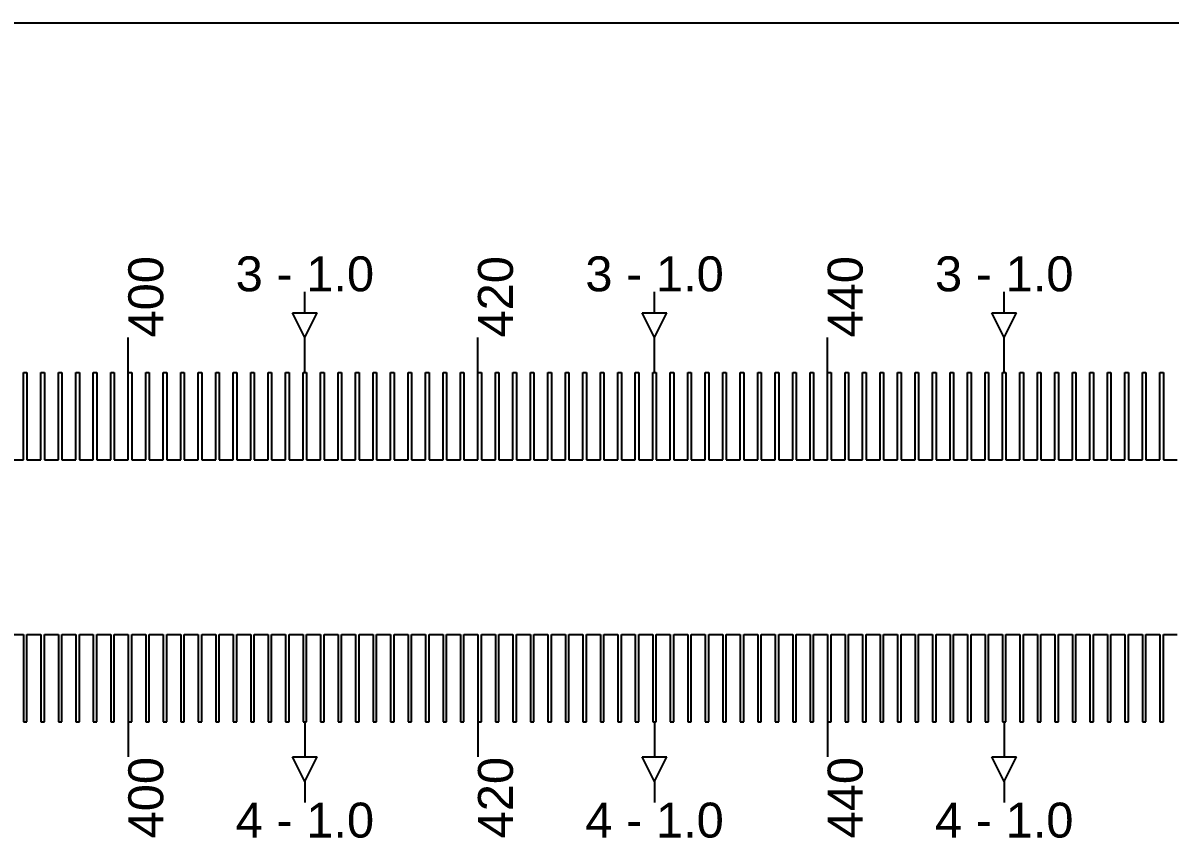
# Model space of a CAD drawing. Extents: x -119394 to 128420, y 74496 to 185496.
# Drawn here: x 14226.7 to 14554.7, y 112562.7 to 112795.9 of the extents above; entities that cross this region are included whole.
import ezdxf

# ---------------------------------------------------------------- set-up
doc = ezdxf.new("R2010")
doc.units = 13
doc.layers.add('CL - Label-1', color=120, linetype='Continuous')
doc.layers.add('CL - Label-2', color=132, linetype='Continuous')
doc.layers.add('CL - Sub-Micro', color=7, linetype='Continuous', true_color=0x47d1ff)
doc.styles.get("Standard").update_dxf_attribs({"font": 'arial.ttf'})

msp = doc.modelspace()

# ---------------------------------------------------------------- linework, layer by layer
for p, q in [((4356.79, 112795.86), (14856.79, 112795.86)), ((14307.29, 112712.94), (14307.29, 112718.94)), ((14407.29, 112712.94), (14407.29, 112718.94)), ((14507.29, 112712.94), (14507.29, 112718.94)), ((14256.79, 112695.86), (14256.79, 112705.86)), ((14307.29, 112695.86), (14307.29, 112705.86)), ((14356.79, 112695.86), (14356.79, 112705.86)), ((14407.29, 112695.86), (14407.29, 112705.86)), ((14456.79, 112695.86), (14456.79, 112705.86)), ((14507.29, 112695.86), (14507.29, 112705.86)), ((14256.79, 112595.86), (14256.79, 112585.86)), ((14307.29, 112595.86), (14307.29, 112585.86)), ((14356.79, 112595.86), (14356.79, 112585.86)), ((14407.29, 112595.86), (14407.29, 112585.86)), ((14456.79, 112595.86), (14456.79, 112585.86)), ((14507.29, 112595.86), (14507.29, 112585.86)), ((14307.29, 112578.79), (14307.29, 112572.79)), ((14407.29, 112578.79), (14407.29, 112572.79)), ((14507.29, 112578.79), (14507.29, 112572.79))]:
    msp.add_line(p, q)
at = {"layer": 'CL - Label-2'}
for p, q in [((14307.29, 112705.86), (14303.75, 112712.96)), ((14303.75, 112712.96), (14310.82, 112712.96)), ((14307.29, 112705.86), (14310.82, 112712.96)), ((14407.29, 112705.86), (14403.75, 112712.96)), ((14403.75, 112712.96), (14410.82, 112712.96)), ((14407.29, 112705.86), (14410.82, 112712.96)), ((14507.29, 112705.86), (14503.75, 112712.96)), ((14503.75, 112712.96), (14510.82, 112712.96)), ((14507.29, 112705.86), (14510.82, 112712.96)), ((14307.29, 112578.79), (14303.75, 112585.89)), ((14303.75, 112585.89), (14310.82, 112585.89)), ((14307.29, 112578.79), (14310.82, 112585.89)), ((14407.29, 112578.79), (14403.75, 112585.89)), ((14403.75, 112585.89), (14410.82, 112585.89)), ((14407.29, 112578.79), (14410.82, 112585.89)), ((14507.29, 112578.79), (14503.75, 112585.89)), ((14503.75, 112585.89), (14510.82, 112585.89)), ((14507.29, 112578.79), (14510.82, 112585.89))]:
    msp.add_line(p, q, dxfattribs=at)
at = {"layer": 'CL - Sub-Micro'}
for p, q in [((14226.79, 112670.86), (14226.79, 112695.86)), ((14226.79, 112695.86), (14227.79, 112695.86)), ((14227.79, 112695.86), (14227.79, 112670.86)), ((14231.79, 112670.86), (14231.79, 112695.86)), ((14231.79, 112695.86), (14232.79, 112695.86)), ((14232.79, 112695.86), (14232.79, 112670.86)), ((14236.79, 112670.86), (14236.79, 112695.86)), ((14236.79, 112695.86), (14237.79, 112695.86)), ((14237.79, 112695.86), (14237.79, 112670.86)), ((14241.79, 112670.86), (14241.79, 112695.86)), ((14241.79, 112695.86), (14242.79, 112695.86)), ((14242.79, 112695.86), (14242.79, 112670.86)), ((14246.79, 112670.86), (14246.79, 112695.86)), ((14246.79, 112695.86), (14247.79, 112695.86)), ((14247.79, 112695.86), (14247.79, 112670.86)), ((14251.79, 112670.86), (14251.79, 112695.86)), ((14251.79, 112695.86), (14252.79, 112695.86)), ((14252.79, 112695.86), (14252.79, 112670.86)), ((14256.79, 112670.86), (14256.79, 112695.86)), ((14256.79, 112695.86), (14257.79, 112695.86)), ((14257.79, 112695.86), (14257.79, 112670.86)), ((14261.79, 112670.86), (14261.79, 112695.86)), ((14261.79, 112695.86), (14262.79, 112695.86)), ((14262.79, 112695.86), (14262.79, 112670.86)), ((14266.79, 112670.86), (14266.79, 112695.86)), ((14266.79, 112695.86), (14267.79, 112695.86)), ((14267.79, 112695.86), (14267.79, 112670.86)), ((14271.79, 112670.86), (14271.79, 112695.86)), ((14271.79, 112695.86), (14272.79, 112695.86)), ((14272.79, 112695.86), (14272.79, 112670.86)), ((14276.79, 112670.86), (14276.79, 112695.86)), ((14276.79, 112695.86), (14277.79, 112695.86)), ((14277.79, 112695.86), (14277.79, 112670.86)), ((14281.79, 112670.86), (14281.79, 112695.86)), ((14281.79, 112695.86), (14282.79, 112695.86)), ((14282.79, 112695.86), (14282.79, 112670.86)), ((14286.79, 112670.86), (14286.79, 112695.86)), ((14286.79, 112695.86), (14287.79, 112695.86)), ((14287.79, 112695.86), (14287.79, 112670.86)), ((14291.79, 112670.86), (14291.79, 112695.86)), ((14291.79, 112695.86), (14292.79, 112695.86)), ((14292.79, 112695.86), (14292.79, 112670.86)), ((14296.79, 112670.86), (14296.79, 112695.86)), ((14296.79, 112695.86), (14297.79, 112695.86)), ((14297.79, 112695.86), (14297.79, 112670.86)), ((14301.79, 112670.86), (14301.79, 112695.86)), ((14301.79, 112695.86), (14302.79, 112695.86)), ((14302.79, 112695.86), (14302.79, 112670.86)), ((14306.79, 112670.86), (14306.79, 112695.86)), ((14306.79, 112695.86), (14307.79, 112695.86)), ((14307.79, 112695.86), (14307.79, 112670.86)), ((14311.79, 112670.86), (14311.79, 112695.86)), ((14311.79, 112695.86), (14312.79, 112695.86)), ((14312.79, 112695.86), (14312.79, 112670.86)), ((14316.79, 112670.86), (14316.79, 112695.86)), ((14316.79, 112695.86), (14317.79, 112695.86)), ((14317.79, 112695.86), (14317.79, 112670.86)), ((14321.79, 112670.86), (14321.79, 112695.86)), ((14321.79, 112695.86), (14322.79, 112695.86)), ((14322.79, 112695.86), (14322.79, 112670.86)), ((14326.79, 112670.86), (14326.79, 112695.86)), ((14326.79, 112695.86), (14327.79, 112695.86)), ((14327.79, 112695.86), (14327.79, 112670.86)), ((14331.79, 112670.86), (14331.79, 112695.86)), ((14331.79, 112695.86), (14332.79, 112695.86)), ((14332.79, 112695.86), (14332.79, 112670.86)), ((14336.79, 112670.86), (14336.79, 112695.86)), ((14336.79, 112695.86), (14337.79, 112695.86)), ((14337.79, 112695.86), (14337.79, 112670.86)), ((14341.79, 112670.86), (14341.79, 112695.86)), ((14341.79, 112695.86), (14342.79, 112695.86)), ((14342.79, 112695.86), (14342.79, 112670.86)), ((14346.79, 112670.86), (14346.79, 112695.86)), ((14346.79, 112695.86), (14347.79, 112695.86)), ((14347.79, 112695.86), (14347.79, 112670.86)), ((14351.79, 112670.86), (14351.79, 112695.86)), ((14351.79, 112695.86), (14352.79, 112695.86)), ((14352.79, 112695.86), (14352.79, 112670.86)), ((14356.79, 112670.86), (14356.79, 112695.86)), ((14356.79, 112695.86), (14357.79, 112695.86)), ((14357.79, 112695.86), (14357.79, 112670.86)), ((14361.79, 112670.86), (14361.79, 112695.86)), ((14361.79, 112695.86), (14362.79, 112695.86)), ((14362.79, 112695.86), (14362.79, 112670.86)), ((14366.79, 112670.86), (14366.79, 112695.86)), ((14366.79, 112695.86), (14367.79, 112695.86)), ((14367.79, 112695.86), (14367.79, 112670.86)), ((14371.79, 112670.86), (14371.79, 112695.86)), ((14371.79, 112695.86), (14372.79, 112695.86)), ((14372.79, 112695.86), (14372.79, 112670.86)), ((14376.79, 112670.86), (14376.79, 112695.86)), ((14376.79, 112695.86), (14377.79, 112695.86)), ((14377.79, 112695.86), (14377.79, 112670.86)), ((14381.79, 112670.86), (14381.79, 112695.86)), ((14381.79, 112695.86), (14382.79, 112695.86)), ((14382.79, 112695.86), (14382.79, 112670.86)), ((14386.79, 112670.86), (14386.79, 112695.86)), ((14386.79, 112695.86), (14387.79, 112695.86)), ((14387.79, 112695.86), (14387.79, 112670.86)), ((14391.79, 112670.86), (14391.79, 112695.86)), ((14391.79, 112695.86), (14392.79, 112695.86)), ((14392.79, 112695.86), (14392.79, 112670.86)), ((14396.79, 112670.86), (14396.79, 112695.86)), ((14396.79, 112695.86), (14397.79, 112695.86)), ((14397.79, 112695.86), (14397.79, 112670.86)), ((14401.79, 112670.86), (14401.79, 112695.86)), ((14401.79, 112695.86), (14402.79, 112695.86)), ((14402.79, 112695.86), (14402.79, 112670.86)), ((14406.79, 112670.86), (14406.79, 112695.86)), ((14406.79, 112695.86), (14407.79, 112695.86)), ((14407.79, 112695.86), (14407.79, 112670.86)), ((14411.79, 112670.86), (14411.79, 112695.86)), ((14411.79, 112695.86), (14412.79, 112695.86)), ((14412.79, 112695.86), (14412.79, 112670.86)), ((14416.79, 112670.86), (14416.79, 112695.86)), ((14416.79, 112695.86), (14417.79, 112695.86)), ((14417.79, 112695.86), (14417.79, 112670.86)), ((14421.79, 112670.86), (14421.79, 112695.86)), ((14421.79, 112695.86), (14422.79, 112695.86)), ((14422.79, 112695.86), (14422.79, 112670.86)), ((14426.79, 112670.86), (14426.79, 112695.86)), ((14426.79, 112695.86), (14427.79, 112695.86)), ((14427.79, 112695.86), (14427.79, 112670.86)), ((14431.79, 112670.86), (14431.79, 112695.86)), ((14431.79, 112695.86), (14432.79, 112695.86)), ((14432.79, 112695.86), (14432.79, 112670.86)), ((14436.79, 112670.86), (14436.79, 112695.86)), ((14436.79, 112695.86), (14437.79, 112695.86)), ((14437.79, 112695.86), (14437.79, 112670.86)), ((14441.79, 112670.86), (14441.79, 112695.86)), ((14441.79, 112695.86), (14442.79, 112695.86)), ((14442.79, 112695.86), (14442.79, 112670.86)), ((14446.79, 112670.86), (14446.79, 112695.86)), ((14446.79, 112695.86), (14447.79, 112695.86)), ((14447.79, 112695.86), (14447.79, 112670.86)), ((14451.79, 112670.86), (14451.79, 112695.86)), ((14451.79, 112695.86), (14452.79, 112695.86)), ((14452.79, 112695.86), (14452.79, 112670.86)), ((14456.79, 112670.86), (14456.79, 112695.86)), ((14456.79, 112695.86), (14457.79, 112695.86)), ((14457.79, 112695.86), (14457.79, 112670.86)), ((14461.79, 112670.86), (14461.79, 112695.86)), ((14461.79, 112695.86), (14462.79, 112695.86)), ((14462.79, 112695.86), (14462.79, 112670.86)), ((14466.79, 112670.86), (14466.79, 112695.86)), ((14466.79, 112695.86), (14467.79, 112695.86)), ((14467.79, 112695.86), (14467.79, 112670.86)), ((14471.79, 112670.86), (14471.79, 112695.86)), ((14471.79, 112695.86), (14472.79, 112695.86)), ((14472.79, 112695.86), (14472.79, 112670.86)), ((14476.79, 112670.86), (14476.79, 112695.86)), ((14476.79, 112695.86), (14477.79, 112695.86)), ((14477.79, 112695.86), (14477.79, 112670.86)), ((14481.79, 112670.86), (14481.79, 112695.86)), ((14481.79, 112695.86), (14482.79, 112695.86)), ((14482.79, 112695.86), (14482.79, 112670.86)), ((14486.79, 112670.86), (14486.79, 112695.86)), ((14486.79, 112695.86), (14487.79, 112695.86)), ((14487.79, 112695.86), (14487.79, 112670.86)), ((14491.79, 112670.86), (14491.79, 112695.86)), ((14491.79, 112695.86), (14492.79, 112695.86)), ((14492.79, 112695.86), (14492.79, 112670.86)), ((14496.79, 112670.86), (14496.79, 112695.86)), ((14496.79, 112695.86), (14497.79, 112695.86)), ((14497.79, 112695.86), (14497.79, 112670.86)), ((14501.79, 112670.86), (14501.79, 112695.86)), ((14501.79, 112695.86), (14502.79, 112695.86)), ((14502.79, 112695.86), (14502.79, 112670.86)), ((14506.79, 112670.86), (14506.79, 112695.86)), ((14506.79, 112695.86), (14507.79, 112695.86)), ((14507.79, 112695.86), (14507.79, 112670.86)), ((14511.79, 112670.86), (14511.79, 112695.86)), ((14511.79, 112695.86), (14512.79, 112695.86)), ((14512.79, 112695.86), (14512.79, 112670.86)), ((14516.79, 112670.86), (14516.79, 112695.86)), ((14516.79, 112695.86), (14517.79, 112695.86)), ((14517.79, 112695.86), (14517.79, 112670.86)), ((14521.79, 112670.86), (14521.79, 112695.86)), ((14521.79, 112695.86), (14522.79, 112695.86)), ((14522.79, 112695.86), (14522.79, 112670.86)), ((14526.79, 112670.86), (14526.79, 112695.86)), ((14526.79, 112695.86), (14527.79, 112695.86)), ((14527.79, 112695.86), (14527.79, 112670.86)), ((14531.79, 112670.86), (14531.79, 112695.86)), ((14531.79, 112695.86), (14532.79, 112695.86)), ((14532.79, 112695.86), (14532.79, 112670.86)), ((14536.79, 112670.86), (14536.79, 112695.86)), ((14536.79, 112695.86), (14537.79, 112695.86)), ((14537.79, 112695.86), (14537.79, 112670.86)), ((14541.79, 112670.86), (14541.79, 112695.86)), ((14541.79, 112695.86), (14542.79, 112695.86)), ((14542.79, 112695.86), (14542.79, 112670.86)), ((14546.79, 112670.86), (14546.79, 112695.86)), ((14546.79, 112695.86), (14547.79, 112695.86)), ((14547.79, 112695.86), (14547.79, 112670.86)), ((14551.79, 112670.86), (14551.79, 112695.86)), ((14551.79, 112695.86), (14552.79, 112695.86)), ((14552.79, 112695.86), (14552.79, 112670.86)), ((14222.79, 112670.86), (14226.79, 112670.86)), ((14227.79, 112670.86), (14231.79, 112670.86)), ((14232.79, 112670.86), (14236.79, 112670.86)), ((14237.79, 112670.86), (14241.79, 112670.86)), ((14242.79, 112670.86), (14246.79, 112670.86)), ((14247.79, 112670.86), (14251.79, 112670.86)), ((14252.79, 112670.86), (14256.79, 112670.86)), ((14257.79, 112670.86), (14261.79, 112670.86)), ((14262.79, 112670.86), (14266.79, 112670.86)), ((14267.79, 112670.86), (14271.79, 112670.86)), ((14272.79, 112670.86), (14276.79, 112670.86)), ((14277.79, 112670.86), (14281.79, 112670.86)), ((14282.79, 112670.86), (14286.79, 112670.86)), ((14287.79, 112670.86), (14291.79, 112670.86)), ((14292.79, 112670.86), (14296.79, 112670.86)), ((14297.79, 112670.86), (14301.79, 112670.86)), ((14302.79, 112670.86), (14306.79, 112670.86)), ((14307.79, 112670.86), (14311.79, 112670.86)), ((14312.79, 112670.86), (14316.79, 112670.86)), ((14317.79, 112670.86), (14321.79, 112670.86)), ((14322.79, 112670.86), (14326.79, 112670.86)), ((14327.79, 112670.86), (14331.79, 112670.86)), ((14332.79, 112670.86), (14336.79, 112670.86)), ((14337.79, 112670.86), (14341.79, 112670.86)), ((14342.79, 112670.86), (14346.79, 112670.86)), ((14347.79, 112670.86), (14351.79, 112670.86)), ((14352.79, 112670.86), (14356.79, 112670.86)), ((14357.79, 112670.86), (14361.79, 112670.86)), ((14362.79, 112670.86), (14366.79, 112670.86)), ((14367.79, 112670.86), (14371.79, 112670.86)), ((14372.79, 112670.86), (14376.79, 112670.86)), ((14377.79, 112670.86), (14381.79, 112670.86)), ((14382.79, 112670.86), (14386.79, 112670.86)), ((14387.79, 112670.86), (14391.79, 112670.86)), ((14392.79, 112670.86), (14396.79, 112670.86)), ((14397.79, 112670.86), (14401.79, 112670.86)), ((14402.79, 112670.86), (14406.79, 112670.86)), ((14407.79, 112670.86), (14411.79, 112670.86)), ((14412.79, 112670.86), (14416.79, 112670.86)), ((14417.79, 112670.86), (14421.79, 112670.86)), ((14422.79, 112670.86), (14426.79, 112670.86)), ((14427.79, 112670.86), (14431.79, 112670.86)), ((14432.79, 112670.86), (14436.79, 112670.86)), ((14437.79, 112670.86), (14441.79, 112670.86)), ((14442.79, 112670.86), (14446.79, 112670.86)), ((14447.79, 112670.86), (14451.79, 112670.86)), ((14452.79, 112670.86), (14456.79, 112670.86)), ((14457.79, 112670.86), (14461.79, 112670.86)), ((14462.79, 112670.86), (14466.79, 112670.86)), ((14467.79, 112670.86), (14471.79, 112670.86)), ((14472.79, 112670.86), (14476.79, 112670.86)), ((14477.79, 112670.86), (14481.79, 112670.86)), ((14482.79, 112670.86), (14486.79, 112670.86)), ((14487.79, 112670.86), (14491.79, 112670.86)), ((14492.79, 112670.86), (14496.79, 112670.86)), ((14497.79, 112670.86), (14501.79, 112670.86)), ((14502.79, 112670.86), (14506.79, 112670.86)), ((14507.79, 112670.86), (14511.79, 112670.86)), ((14512.79, 112670.86), (14516.79, 112670.86)), ((14517.79, 112670.86), (14521.79, 112670.86)), ((14522.79, 112670.86), (14526.79, 112670.86)), ((14527.79, 112670.86), (14531.79, 112670.86)), ((14532.79, 112670.86), (14536.79, 112670.86)), ((14537.79, 112670.86), (14541.79, 112670.86)), ((14542.79, 112670.86), (14546.79, 112670.86)), ((14547.79, 112670.86), (14551.79, 112670.86)), ((14552.79, 112670.86), (14556.79, 112670.86)), ((14222.79, 112620.86), (14226.79, 112620.86)), ((14226.79, 112620.86), (14226.79, 112595.86)), ((14227.79, 112595.86), (14227.79, 112620.86)), ((14227.79, 112620.86), (14231.79, 112620.86)), ((14231.79, 112620.86), (14231.79, 112595.86)), ((14232.79, 112595.86), (14232.79, 112620.86)), ((14232.79, 112620.86), (14236.79, 112620.86)), ((14236.79, 112620.86), (14236.79, 112595.86)), ((14237.79, 112595.86), (14237.79, 112620.86)), ((14237.79, 112620.86), (14241.79, 112620.86)), ((14241.79, 112620.86), (14241.79, 112595.86)), ((14242.79, 112595.86), (14242.79, 112620.86)), ((14242.79, 112620.86), (14246.79, 112620.86)), ((14246.79, 112620.86), (14246.79, 112595.86)), ((14247.79, 112595.86), (14247.79, 112620.86)), ((14247.79, 112620.86), (14251.79, 112620.86)), ((14251.79, 112620.86), (14251.79, 112595.86)), ((14252.79, 112595.86), (14252.79, 112620.86)), ((14252.79, 112620.86), (14256.79, 112620.86)), ((14256.79, 112620.86), (14256.79, 112595.86)), ((14257.79, 112595.86), (14257.79, 112620.86)), ((14257.79, 112620.86), (14261.79, 112620.86)), ((14261.79, 112620.86), (14261.79, 112595.86)), ((14262.79, 112595.86), (14262.79, 112620.86)), ((14262.79, 112620.86), (14266.79, 112620.86)), ((14266.79, 112620.86), (14266.79, 112595.86)), ((14267.79, 112595.86), (14267.79, 112620.86)), ((14267.79, 112620.86), (14271.79, 112620.86)), ((14271.79, 112620.86), (14271.79, 112595.86)), ((14272.79, 112595.86), (14272.79, 112620.86)), ((14272.79, 112620.86), (14276.79, 112620.86)), ((14276.79, 112620.86), (14276.79, 112595.86)), ((14277.79, 112595.86), (14277.79, 112620.86)), ((14277.79, 112620.86), (14281.79, 112620.86)), ((14281.79, 112620.86), (14281.79, 112595.86)), ((14282.79, 112595.86), (14282.79, 112620.86)), ((14282.79, 112620.86), (14286.79, 112620.86)), ((14286.79, 112620.86), (14286.79, 112595.86)), ((14287.79, 112595.86), (14287.79, 112620.86)), ((14287.79, 112620.86), (14291.79, 112620.86)), ((14291.79, 112620.86), (14291.79, 112595.86)), ((14292.79, 112595.86), (14292.79, 112620.86)), ((14292.79, 112620.86), (14296.79, 112620.86)), ((14296.79, 112620.86), (14296.79, 112595.86)), ((14297.79, 112595.86), (14297.79, 112620.86)), ((14297.79, 112620.86), (14301.79, 112620.86)), ((14301.79, 112620.86), (14301.79, 112595.86)), ((14302.79, 112595.86), (14302.79, 112620.86)), ((14302.79, 112620.86), (14306.79, 112620.86)), ((14306.79, 112620.86), (14306.79, 112595.86)), ((14307.79, 112595.86), (14307.79, 112620.86)), ((14307.79, 112620.86), (14311.79, 112620.86)), ((14311.79, 112620.86), (14311.79, 112595.86)), ((14312.79, 112595.86), (14312.79, 112620.86)), ((14312.79, 112620.86), (14316.79, 112620.86)), ((14316.79, 112620.86), (14316.79, 112595.86)), ((14317.79, 112595.86), (14317.79, 112620.86)), ((14317.79, 112620.86), (14321.79, 112620.86)), ((14321.79, 112620.86), (14321.79, 112595.86)), ((14322.79, 112595.86), (14322.79, 112620.86)), ((14322.79, 112620.86), (14326.79, 112620.86)), ((14326.79, 112620.86), (14326.79, 112595.86)), ((14327.79, 112595.86), (14327.79, 112620.86)), ((14327.79, 112620.86), (14331.79, 112620.86)), ((14331.79, 112620.86), (14331.79, 112595.86)), ((14332.79, 112595.86), (14332.79, 112620.86)), ((14332.79, 112620.86), (14336.79, 112620.86)), ((14336.79, 112620.86), (14336.79, 112595.86)), ((14337.79, 112595.86), (14337.79, 112620.86)), ((14337.79, 112620.86), (14341.79, 112620.86)), ((14341.79, 112620.86), (14341.79, 112595.86)), ((14342.79, 112595.86), (14342.79, 112620.86)), ((14342.79, 112620.86), (14346.79, 112620.86)), ((14346.79, 112620.86), (14346.79, 112595.86)), ((14347.79, 112595.86), (14347.79, 112620.86)), ((14347.79, 112620.86), (14351.79, 112620.86)), ((14351.79, 112620.86), (14351.79, 112595.86)), ((14352.79, 112595.86), (14352.79, 112620.86)), ((14352.79, 112620.86), (14356.79, 112620.86)), ((14356.79, 112620.86), (14356.79, 112595.86)), ((14357.79, 112595.86), (14357.79, 112620.86)), ((14357.79, 112620.86), (14361.79, 112620.86)), ((14361.79, 112620.86), (14361.79, 112595.86)), ((14362.79, 112595.86), (14362.79, 112620.86)), ((14362.79, 112620.86), (14366.79, 112620.86)), ((14366.79, 112620.86), (14366.79, 112595.86)), ((14367.79, 112595.86), (14367.79, 112620.86)), ((14367.79, 112620.86), (14371.79, 112620.86)), ((14371.79, 112620.86), (14371.79, 112595.86)), ((14372.79, 112595.86), (14372.79, 112620.86)), ((14372.79, 112620.86), (14376.79, 112620.86)), ((14376.79, 112620.86), (14376.79, 112595.86)), ((14377.79, 112595.86), (14377.79, 112620.86)), ((14377.79, 112620.86), (14381.79, 112620.86)), ((14381.79, 112620.86), (14381.79, 112595.86)), ((14382.79, 112595.86), (14382.79, 112620.86)), ((14382.79, 112620.86), (14386.79, 112620.86)), ((14386.79, 112620.86), (14386.79, 112595.86)), ((14387.79, 112595.86), (14387.79, 112620.86)), ((14387.79, 112620.86), (14391.79, 112620.86)), ((14391.79, 112620.86), (14391.79, 112595.86)), ((14392.79, 112595.86), (14392.79, 112620.86)), ((14392.79, 112620.86), (14396.79, 112620.86)), ((14396.79, 112620.86), (14396.79, 112595.86)), ((14397.79, 112595.86), (14397.79, 112620.86)), ((14397.79, 112620.86), (14401.79, 112620.86)), ((14401.79, 112620.86), (14401.79, 112595.86)), ((14402.79, 112595.86), (14402.79, 112620.86)), ((14402.79, 112620.86), (14406.79, 112620.86)), ((14406.79, 112620.86), (14406.79, 112595.86)), ((14407.79, 112595.86), (14407.79, 112620.86)), ((14407.79, 112620.86), (14411.79, 112620.86)), ((14411.79, 112620.86), (14411.79, 112595.86)), ((14412.79, 112595.86), (14412.79, 112620.86)), ((14412.79, 112620.86), (14416.79, 112620.86)), ((14416.79, 112620.86), (14416.79, 112595.86)), ((14417.79, 112595.86), (14417.79, 112620.86)), ((14417.79, 112620.86), (14421.79, 112620.86)), ((14421.79, 112620.86), (14421.79, 112595.86)), ((14422.79, 112595.86), (14422.79, 112620.86)), ((14422.79, 112620.86), (14426.79, 112620.86)), ((14426.79, 112620.86), (14426.79, 112595.86)), ((14427.79, 112595.86), (14427.79, 112620.86)), ((14427.79, 112620.86), (14431.79, 112620.86)), ((14431.79, 112620.86), (14431.79, 112595.86)), ((14432.79, 112595.86), (14432.79, 112620.86)), ((14432.79, 112620.86), (14436.79, 112620.86)), ((14436.79, 112620.86), (14436.79, 112595.86)), ((14437.79, 112595.86), (14437.79, 112620.86)), ((14437.79, 112620.86), (14441.79, 112620.86)), ((14441.79, 112620.86), (14441.79, 112595.86)), ((14442.79, 112595.86), (14442.79, 112620.86)), ((14442.79, 112620.86), (14446.79, 112620.86)), ((14446.79, 112620.86), (14446.79, 112595.86)), ((14447.79, 112595.86), (14447.79, 112620.86)), ((14447.79, 112620.86), (14451.79, 112620.86)), ((14451.79, 112620.86), (14451.79, 112595.86)), ((14452.79, 112595.86), (14452.79, 112620.86)), ((14452.79, 112620.86), (14456.79, 112620.86)), ((14456.79, 112620.86), (14456.79, 112595.86)), ((14457.79, 112595.86), (14457.79, 112620.86)), ((14457.79, 112620.86), (14461.79, 112620.86)), ((14461.79, 112620.86), (14461.79, 112595.86)), ((14462.79, 112595.86), (14462.79, 112620.86)), ((14462.79, 112620.86), (14466.79, 112620.86)), ((14466.79, 112620.86), (14466.79, 112595.86)), ((14467.79, 112595.86), (14467.79, 112620.86)), ((14467.79, 112620.86), (14471.79, 112620.86)), ((14471.79, 112620.86), (14471.79, 112595.86)), ((14472.79, 112595.86), (14472.79, 112620.86)), ((14472.79, 112620.86), (14476.79, 112620.86)), ((14476.79, 112620.86), (14476.79, 112595.86)), ((14477.79, 112595.86), (14477.79, 112620.86)), ((14477.79, 112620.86), (14481.79, 112620.86)), ((14481.79, 112620.86), (14481.79, 112595.86)), ((14482.79, 112595.86), (14482.79, 112620.86)), ((14482.79, 112620.86), (14486.79, 112620.86)), ((14486.79, 112620.86), (14486.79, 112595.86)), ((14487.79, 112595.86), (14487.79, 112620.86)), ((14487.79, 112620.86), (14491.79, 112620.86)), ((14491.79, 112620.86), (14491.79, 112595.86)), ((14492.79, 112595.86), (14492.79, 112620.86)), ((14492.79, 112620.86), (14496.79, 112620.86)), ((14496.79, 112620.86), (14496.79, 112595.86)), ((14497.79, 112595.86), (14497.79, 112620.86)), ((14497.79, 112620.86), (14501.79, 112620.86)), ((14501.79, 112620.86), (14501.79, 112595.86)), ((14502.79, 112595.86), (14502.79, 112620.86)), ((14502.79, 112620.86), (14506.79, 112620.86)), ((14506.79, 112620.86), (14506.79, 112595.86)), ((14507.79, 112595.86), (14507.79, 112620.86)), ((14507.79, 112620.86), (14511.79, 112620.86)), ((14511.79, 112620.86), (14511.79, 112595.86)), ((14512.79, 112595.86), (14512.79, 112620.86)), ((14512.79, 112620.86), (14516.79, 112620.86)), ((14516.79, 112620.86), (14516.79, 112595.86)), ((14517.79, 112595.86), (14517.79, 112620.86)), ((14517.79, 112620.86), (14521.79, 112620.86)), ((14521.79, 112620.86), (14521.79, 112595.86)), ((14522.79, 112595.86), (14522.79, 112620.86)), ((14522.79, 112620.86), (14526.79, 112620.86)), ((14526.79, 112620.86), (14526.79, 112595.86)), ((14527.79, 112595.86), (14527.79, 112620.86)), ((14527.79, 112620.86), (14531.79, 112620.86)), ((14531.79, 112620.86), (14531.79, 112595.86)), ((14532.79, 112595.86), (14532.79, 112620.86)), ((14532.79, 112620.86), (14536.79, 112620.86)), ((14536.79, 112620.86), (14536.79, 112595.86)), ((14537.79, 112595.86), (14537.79, 112620.86)), ((14537.79, 112620.86), (14541.79, 112620.86)), ((14541.79, 112620.86), (14541.79, 112595.86)), ((14542.79, 112595.86), (14542.79, 112620.86)), ((14542.79, 112620.86), (14546.79, 112620.86)), ((14546.79, 112620.86), (14546.79, 112595.86)), ((14547.79, 112595.86), (14547.79, 112620.86)), ((14547.79, 112620.86), (14551.79, 112620.86)), ((14551.79, 112620.86), (14551.79, 112595.86)), ((14552.79, 112595.86), (14552.79, 112620.86)), ((14552.79, 112620.86), (14556.79, 112620.86)), ((14226.79, 112595.86), (14227.79, 112595.86)), ((14231.79, 112595.86), (14232.79, 112595.86)), ((14236.79, 112595.86), (14237.79, 112595.86)), ((14241.79, 112595.86), (14242.79, 112595.86)), ((14246.79, 112595.86), (14247.79, 112595.86)), ((14251.79, 112595.86), (14252.79, 112595.86)), ((14256.79, 112595.86), (14257.79, 112595.86)), ((14261.79, 112595.86), (14262.79, 112595.86)), ((14266.79, 112595.86), (14267.79, 112595.86)), ((14271.79, 112595.86), (14272.79, 112595.86)), ((14276.79, 112595.86), (14277.79, 112595.86)), ((14281.79, 112595.86), (14282.79, 112595.86)), ((14286.79, 112595.86), (14287.79, 112595.86)), ((14291.79, 112595.86), (14292.79, 112595.86)), ((14296.79, 112595.86), (14297.79, 112595.86)), ((14301.79, 112595.86), (14302.79, 112595.86)), ((14306.79, 112595.86), (14307.79, 112595.86)), ((14311.79, 112595.86), (14312.79, 112595.86)), ((14316.79, 112595.86), (14317.79, 112595.86)), ((14321.79, 112595.86), (14322.79, 112595.86)), ((14326.79, 112595.86), (14327.79, 112595.86)), ((14331.79, 112595.86), (14332.79, 112595.86)), ((14336.79, 112595.86), (14337.79, 112595.86)), ((14341.79, 112595.86), (14342.79, 112595.86)), ((14346.79, 112595.86), (14347.79, 112595.86)), ((14351.79, 112595.86), (14352.79, 112595.86)), ((14356.79, 112595.86), (14357.79, 112595.86)), ((14361.79, 112595.86), (14362.79, 112595.86)), ((14366.79, 112595.86), (14367.79, 112595.86)), ((14371.79, 112595.86), (14372.79, 112595.86)), ((14376.79, 112595.86), (14377.79, 112595.86)), ((14381.79, 112595.86), (14382.79, 112595.86)), ((14386.79, 112595.86), (14387.79, 112595.86)), ((14391.79, 112595.86), (14392.79, 112595.86)), ((14396.79, 112595.86), (14397.79, 112595.86)), ((14401.79, 112595.86), (14402.79, 112595.86)), ((14406.79, 112595.86), (14407.79, 112595.86)), ((14411.79, 112595.86), (14412.79, 112595.86)), ((14416.79, 112595.86), (14417.79, 112595.86)), ((14421.79, 112595.86), (14422.79, 112595.86)), ((14426.79, 112595.86), (14427.79, 112595.86)), ((14431.79, 112595.86), (14432.79, 112595.86)), ((14436.79, 112595.86), (14437.79, 112595.86)), ((14441.79, 112595.86), (14442.79, 112595.86)), ((14446.79, 112595.86), (14447.79, 112595.86)), ((14451.79, 112595.86), (14452.79, 112595.86)), ((14456.79, 112595.86), (14457.79, 112595.86)), ((14461.79, 112595.86), (14462.79, 112595.86)), ((14466.79, 112595.86), (14467.79, 112595.86)), ((14471.79, 112595.86), (14472.79, 112595.86)), ((14476.79, 112595.86), (14477.79, 112595.86)), ((14481.79, 112595.86), (14482.79, 112595.86)), ((14486.79, 112595.86), (14487.79, 112595.86)), ((14491.79, 112595.86), (14492.79, 112595.86)), ((14496.79, 112595.86), (14497.79, 112595.86)), ((14501.79, 112595.86), (14502.79, 112595.86)), ((14506.79, 112595.86), (14507.79, 112595.86)), ((14511.79, 112595.86), (14512.79, 112595.86)), ((14516.79, 112595.86), (14517.79, 112595.86)), ((14521.79, 112595.86), (14522.79, 112595.86)), ((14526.79, 112595.86), (14527.79, 112595.86)), ((14531.79, 112595.86), (14532.79, 112595.86)), ((14536.79, 112595.86), (14537.79, 112595.86)), ((14541.79, 112595.86), (14542.79, 112595.86)), ((14546.79, 112595.86), (14547.79, 112595.86)), ((14551.79, 112595.86), (14552.79, 112595.86))]:
    msp.add_line(p, q, dxfattribs=at)

# ---------------------------------------------------------------- texts
at = {"layer": 'CL - Label-1', "char_height": 10, "rotation": 90}
for s, insert, attachment_point in [('400', (14256.79, 112705.86), 1), ('420', (14356.79, 112705.86), 1), ('440', (14456.79, 112705.86), 1), ('400', (14256.79, 112585.86), 3), ('420', (14356.79, 112585.86), 3), ('440', (14456.79, 112585.86), 3)]:
    msp.add_mtext_dynamic_manual_height_columns(s, width=21.565, gutter_width=12.5, heights=[8.55], dxfattribs=dict(at, insert=insert, attachment_point=attachment_point))
at = {"layer": 'CL - Label-2', "char_height": 10}
for s, insert, attachment_point in [('3 - 1.0', (14307.29, 112718.94), 8), ('3 - 1.0', (14407.29, 112718.94), 8), ('3 - 1.0', (14507.29, 112718.94), 8), ('4 - 1.0', (14307.29, 112572.79), 2), ('4 - 1.0', (14407.29, 112572.79), 2), ('4 - 1.0', (14507.29, 112572.79), 2)]:
    msp.add_mtext_dynamic_manual_height_columns(s, width=52.3045, gutter_width=12.5, heights=[18.11], dxfattribs=dict(at, insert=insert, attachment_point=attachment_point))

doc.saveas('drawing.dxf')
